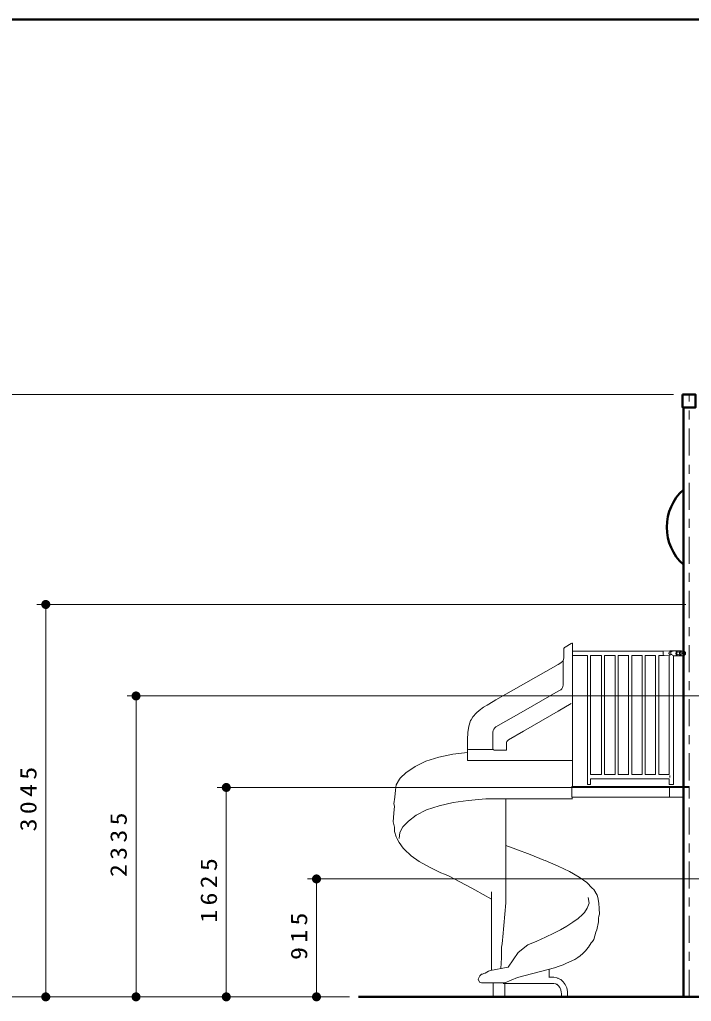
# Model space of a CAD drawing. Units: millimetres on the paper. Extents: x -385 to 0, y -594 to 267.
# Drawn here: x -311.8 to -237.4, y -138.8 to -30 of the extents above; entities that cross this region are included whole.
import ezdxf

# ---------------------------------------------------------------- set-up
doc = ezdxf.new("R2010")
doc.units = ezdxf.units.MM
doc.linetypes.add('USER2', pattern=[6, 3, -1, 1, -1])
doc.linetypes.add('USER3', pattern=[8, 3, -1, 1, -1, 1, -1])
doc.layers.add('0_2', color=7, linetype='Continuous', lineweight=13)
doc.layers.add('LY_19', color=7, linetype='Continuous', lineweight=13)
doc.styles.add('ＭＳ ゴシック', font='')
doc.styles.get('ＭＳ ゴシック').set_extended_font_data('MS Gothic')

# ---------------------------------------------------------------- blocks, each defined once
blk = doc.blocks.new('filled_dot')
at = {"color": 0, "linetype": 'Continuous', "lineweight": -2, "const_width": 1.25}
blk.add_lwpolyline([(-0.625, 0, 1), (0.625, 0, 1)], format="xyb", close=True, dxfattribs=at)

msp = doc.modelspace()

# ---------------------------------------------------------------- linework, layer by layer
at = {"layer": '0_2'}
for p, q in [((-239.343, -71.561), (-319.91, -71.561)), ((-237.981, -94.839), (-309.91, -94.839)), ((-308.91, -138.339), (-308.91, -94.839)), ((-240.447, -100.016), (-250.524, -100.016)), ((-240.478, -100.058), (-240.489, -100.135)), ((-239.753, -99.98), (-240.458, -100.016)), ((-240.447, -100.016), (-240.458, -100.021)), ((-239.753, -99.98), (-240.447, -100.016)), ((-239.784, -100.141), (-239.763, -100.037)), ((-239.649, -100.078), (-239.784, -100.141)), ((-239.763, -100.037), (-239.753, -99.98)), ((-239.607, -99.964), (-239.753, -99.98)), ((-239.649, -100.078), (-239.628, -99.996)), ((-239.379, -100.021), (-239.649, -100.078)), ((-239.628, -99.996), (-239.607, -99.964)), ((-239.607, -99.964), (-239.058, -99.964)), ((-239.379, -100.021), (-239.058, -99.985)), ((-239.079, -100.255), (-239.037, -100.12)), ((-238.488, -99.964), (-239.058, -99.964)), ((-239.058, -99.985), (-239.058, -99.964)), ((-239.058, -100.187), (-239.058, -99.985)), ((-239.048, -99.959), (-239.048, -99.964)), ((-238.944, -100.021), (-239.037, -100.12)), ((-238.903, -100.115), (-238.965, -100.177)), ((-238.809, -99.985), (-238.944, -100.021)), ((-238.903, -100.115), (-238.83, -100.094)), ((-238.83, -100.094), (-238.747, -100.115)), ((-238.799, -99.985), (-238.809, -99.985)), ((-238.674, -100.021), (-238.809, -99.985)), ((-238.747, -100.115), (-238.685, -100.177)), ((-238.571, -100.12), (-238.674, -100.021)), ((-238.571, -100.12), (-238.54, -100.255)), ((-238.457, -99.964), (-238.488, -99.964)), ((-238.488, -99.964), (-238.488, -100.55)), ((-238.322, -100.001), (-238.488, -100.001)), ((-238.457, -100.001), (-238.457, -99.964)), ((-238.322, -100.001), (-238.322, -100.167)), ((-238.312, -100.001), (-238.322, -100.001)), ((-238.301, -100.001), (-238.312, -100.001)), ((-238.301, -99.996), (-238.301, -100.156)), ((-238.28, -100.037), (-238.301, -100.001)), ((-238.301, -100.001), (-238.239, -100.001)), ((-238.28, -100.037), (-238.229, -100.146)), ((-238.27, -99.996), (-238.27, -100.001)), ((-238.218, -100.001), (-238.239, -100.001)), ((-238.218, -100.037), (-238.239, -100.001)), ((-238.208, -100.001), (-238.218, -100.001)), ((-238.166, -100.146), (-238.218, -100.037)), ((-238.208, -100.063), (-238.208, -100.001)), ((-238.135, -100.037), (-238.208, -100.001)), ((-238.032, -100.146), (-238.135, -100.037)), ((-250.524, -100.498), (-248.886, -100.498)), ((-248.886, -100.498), (-248.886, -114.795)), ((-248.544, -100.498), (-247.331, -100.498)), ((-248.534, -113.686), (-248.534, -100.498)), ((-247.331, -100.498), (-247.331, -113.68)), ((-246.989, -100.498), (-245.828, -100.498)), ((-246.979, -113.68), (-246.979, -100.498)), ((-245.828, -100.498), (-245.828, -113.68)), ((-245.486, -100.498), (-244.325, -100.498)), ((-245.475, -113.68), (-245.475, -100.498)), ((-244.325, -113.712), (-244.325, -100.462)), ((-243.983, -100.498), (-242.832, -100.498)), ((-243.972, -113.68), (-243.972, -100.498)), ((-242.832, -100.498), (-242.832, -113.68)), ((-242.479, -100.498), (-241.328, -100.498)), ((-242.469, -113.68), (-242.469, -100.498)), ((-241.328, -100.498), (-241.328, -113.68)), ((-240.976, -100.498), (-240.364, -100.498)), ((-240.966, -113.68), (-240.966, -100.498)), ((-240.489, -100.135), (-240.489, -100.255)), ((-240.489, -100.255), (-240.489, -100.374)), ((-240.489, -100.374), (-240.468, -100.462)), ((-240.406, -100.498), (-239.825, -100.535)), ((-240.375, -100.498), (-239.825, -100.535)), ((-239.846, -100.224), (-239.856, -100.255)), ((-239.856, -100.255), (-239.846, -100.291)), ((-239.825, -100.192), (-239.846, -100.224)), ((-239.846, -100.291), (-239.825, -100.322)), ((-239.825, -100.192), (-239.784, -100.141)), ((-239.784, -100.374), (-239.825, -100.322)), ((-239.825, -100.535), (-239.825, -113.68)), ((-239.763, -100.478), (-239.784, -100.374)), ((-239.784, -100.374), (-239.649, -100.436)), ((-239.628, -100.369), (-239.68, -100.369)), ((-239.639, -100.135), (-239.639, -100.255)), ((-239.639, -100.255), (-239.639, -100.369)), ((-239.504, -100.369), (-239.628, -100.369)), ((-239.504, -100.467), (-239.379, -100.493)), ((-239.058, -100.529), (-239.379, -100.493)), ((-239.058, -100.55), (-239.359, -100.55)), ((-239.348, -100.55), (-239.348, -114.795)), ((-239.037, -100.395), (-239.079, -100.255)), ((-239.058, -100.529), (-239.058, -100.327)), ((-239.058, -100.529), (-239.058, -100.55)), ((-238.488, -100.55), (-239.058, -100.55)), ((-239.048, -100.55), (-239.048, -100.555)), ((-239.037, -100.395), (-238.944, -100.493)), ((-238.965, -100.177), (-238.985, -100.255)), ((-238.965, -100.338), (-238.985, -100.255)), ((-238.903, -100.4), (-238.965, -100.338)), ((-238.944, -100.493), (-238.809, -100.529)), ((-238.83, -100.421), (-238.903, -100.4)), ((-238.83, -100.421), (-238.747, -100.4)), ((-238.674, -100.493), (-238.809, -100.529)), ((-238.809, -100.529), (-238.799, -100.529)), ((-238.747, -100.4), (-238.685, -100.338)), ((-238.685, -100.177), (-238.664, -100.255)), ((-238.664, -100.255), (-238.685, -100.338)), ((-238.571, -100.395), (-238.674, -100.493)), ((-238.54, -100.255), (-238.571, -100.395)), ((-238.322, -100.514), (-238.488, -100.514)), ((-238.457, -100.55), (-238.488, -100.55)), ((-238.457, -100.55), (-238.457, -100.514)), ((-238.322, -100.167), (-238.332, -100.177)), ((-238.332, -100.187), (-238.322, -100.177)), ((-238.332, -100.208), (-238.332, -100.187)), ((-238.332, -100.208), (-238.332, -100.244)), ((-238.332, -100.281), (-238.332, -100.244)), ((-238.332, -100.281), (-238.332, -100.307)), ((-238.322, -100.312), (-238.332, -100.307)), ((-238.332, -100.307), (-238.332, -100.312)), ((-238.332, -100.312), (-238.322, -100.327)), ((-238.312, -100.156), (-238.322, -100.167)), ((-238.322, -100.177), (-238.312, -100.187)), ((-238.312, -100.307), (-238.322, -100.312)), ((-238.322, -100.327), (-238.322, -100.514)), ((-238.312, -100.514), (-238.322, -100.514)), ((-238.301, -100.156), (-238.312, -100.156)), ((-238.312, -100.187), (-238.312, -100.208)), ((-238.312, -100.208), (-238.312, -100.244)), ((-238.312, -100.244), (-238.312, -100.281)), ((-238.312, -100.281), (-238.312, -100.307)), ((-238.312, -100.332), (-238.301, -100.338)), ((-238.301, -100.514), (-238.312, -100.514)), ((-238.28, -100.156), (-238.301, -100.156)), ((-238.291, -100.167), (-238.301, -100.156)), ((-238.291, -100.322), (-238.301, -100.338)), ((-238.301, -100.338), (-238.301, -100.519)), ((-238.301, -100.338), (-238.28, -100.338)), ((-238.301, -100.514), (-238.28, -100.478)), ((-238.239, -100.514), (-238.301, -100.514)), ((-238.28, -100.198), (-238.291, -100.167)), ((-238.291, -100.322), (-238.28, -100.291)), ((-238.27, -100.167), (-238.28, -100.156)), ((-238.28, -100.244), (-238.28, -100.198)), ((-238.28, -100.291), (-238.28, -100.244)), ((-238.28, -100.338), (-238.27, -100.322)), ((-238.229, -100.364), (-238.28, -100.478)), ((-238.27, -100.167), (-238.26, -100.198)), ((-238.26, -100.291), (-238.27, -100.322)), ((-238.27, -100.514), (-238.27, -100.519)), ((-238.26, -100.198), (-238.26, -100.244)), ((-238.26, -100.244), (-238.26, -100.291)), ((-238.218, -100.472), (-238.239, -100.514)), ((-238.218, -100.514), (-238.239, -100.514)), ((-238.229, -100.146), (-238.166, -100.146)), ((-238.208, -100.208), (-238.229, -100.146)), ((-238.229, -100.364), (-238.208, -100.301)), ((-238.166, -100.364), (-238.229, -100.364)), ((-238.218, -100.472), (-238.166, -100.364)), ((-238.208, -100.514), (-238.218, -100.514)), ((-238.208, -100.301), (-238.208, -100.208)), ((-238.198, -100.244), (-238.208, -100.208)), ((-238.208, -100.301), (-238.198, -100.265)), ((-238.208, -100.514), (-238.208, -100.452)), ((-238.135, -100.472), (-238.208, -100.514)), ((-238.187, -100.229), (-238.198, -100.244)), ((-238.198, -100.265), (-238.198, -100.244)), ((-238.198, -100.265), (-238.187, -100.281)), ((-238.146, -100.187), (-238.187, -100.213)), ((-238.187, -100.213), (-238.187, -100.229)), ((-238.187, -100.281), (-238.187, -100.296)), ((-238.187, -100.296), (-238.146, -100.327)), ((-238.166, -100.146), (-238.146, -100.187)), ((-238.146, -100.327), (-238.166, -100.364)), ((-238.146, -100.327), (-238.146, -100.187)), ((-238.032, -100.364), (-238.135, -100.472)), ((-238.011, -100.187), (-238.032, -100.146)), ((-238.032, -100.364), (-238.011, -100.327)), ((-238.011, -100.327), (-238.011, -100.187)), ((-208.981, -104.982), (-299.91, -104.982)), ((-298.91, -138.339), (-298.91, -104.982)), ((-247.331, -113.68), (-248.534, -113.68)), ((-248.534, -114.157), (-239.825, -114.157)), ((-248.534, -114.157), (-248.534, -114.795)), ((-245.828, -113.68), (-246.979, -113.68)), ((-244.325, -113.68), (-245.475, -113.68)), ((-242.832, -113.68), (-243.972, -113.68)), ((-241.328, -113.68), (-242.469, -113.68)), ((-239.825, -113.68), (-240.966, -113.68)), ((-239.825, -114.157), (-239.825, -114.795)), ((-239.753, -113.919), (-239.742, -113.8)), ((-239.742, -114.038), (-239.753, -113.919)), ((-237.981, -115.125), (-289.91, -115.125)), ((-288.91, -138.339), (-288.91, -115.125)), ((-239.794, -115.023), (-250.618, -115.023)), ((-250.618, -115.023), (-250.618, -116.2)), ((-239.794, -115.111), (-250.618, -115.111)), ((-248.876, -114.795), (-248.886, -114.795)), ((-248.824, -114.795), (-248.876, -114.795)), ((-248.741, -114.795), (-248.824, -114.795)), ((-248.648, -114.795), (-248.741, -114.795)), ((-248.565, -114.795), (-248.648, -114.795)), ((-248.534, -114.795), (-248.565, -114.795)), ((-239.815, -114.795), (-239.825, -114.795)), ((-239.742, -114.795), (-239.815, -114.795)), ((-238.249, -115.023), (-239.794, -115.023)), ((-239.794, -115.023), (-239.794, -116.2)), ((-238.249, -115.111), (-239.794, -115.111)), ((-239.628, -114.795), (-239.742, -114.795)), ((-239.504, -114.795), (-239.628, -114.795)), ((-239.4, -114.795), (-239.504, -114.795)), ((-239.348, -114.795), (-239.4, -114.795)), ((-238.198, -115.023), (-238.249, -115.023)), ((-238.249, -115.023), (-238.249, -116.2)), ((-238.198, -115.111), (-238.249, -115.111)), ((-238.063, -115.023), (-238.198, -115.023)), ((-238.063, -115.111), (-238.198, -115.111)), ((-237.855, -115.023), (-238.063, -115.023)), ((-237.855, -115.111), (-238.063, -115.111)), ((-237.617, -115.023), (-237.855, -115.023)), ((-237.617, -115.111), (-237.855, -115.111)), ((-237.617, -116.2), (-237.617, -115.023)), ((-239.794, -116.2), (-250.618, -116.2)), ((-250.566, -116.293), (-250.566, -116.2)), ((-250.566, -116.293), (-250.566, -116.324)), ((-250.566, -116.324), (-250.566, -116.36)), ((-238.249, -116.2), (-239.794, -116.2)), ((-208.981, -125.268), (-279.91, -125.268)), ((-278.91, -138.339), (-278.91, -125.268)), ((-259.534, -126.686), (-259.534, -135.416)), ((-256.465, -133.363), (-256.486, -133.352)), ((-256.486, -133.384), (-256.486, -133.352)), ((-249.705, -133.788), (-249.716, -133.793)), ((-249.705, -133.783), (-249.705, -133.788)), ((-253.116, -136.178), (-253.116, -135.26)), ((-259.316, -136.789), (-259.316, -138.329)), ((-258.051, -138.329), (-258.051, -136.867)), ((-253.116, -136.172), (-252.619, -136.172)), ((-252.266, -136.229), (-252.619, -136.172)), ((-252.173, -136.271), (-252.266, -136.229)), ((-252.121, -136.297), (-252.173, -136.271)), ((-275.266, -138.339), (-319.91, -138.339))]:
    msp.add_line(p, q, dxfattribs=at)
at = {"layer": '0_2', "linetype": 'USER2'}
msp.add_line((-237.617, -138.339), (-237.617, -71.625), dxfattribs=at)
at = {"layer": '0_2', "color": 140, "lineweight": 50}
msp.add_line((-238.253, -138.339), (-238.253, -72.989), dxfattribs=at)
at = {"layer": '0_2', "linetype": 'USER3'}
for p, q in [((-237.617, -94.839), (-237.617, -95.982)), ((-237.617, -115.125), (-237.617, -116.268))]:
    msp.add_line(p, q, dxfattribs=at)
at = {"layer": '0_2', "lineweight": 50}
msp.add_line((-274.266, -138.339), (-103.392, -138.339), dxfattribs=at)
at = {"layer": '0_2', "color": 140, "lineweight": 50}
msp.add_lwpolyline([(-238.343, -71.561), (-238.343, -72.989), (-236.891, -72.989), (-236.891, -71.561)], close=True, dxfattribs=at)
at = {"layer": '0_2'}
for points in [[(-250.524, -112.037), (-250.524, -111.078), (-250.524, -111.006), (-250.524, -100.685), (-250.524, -99.98), (-250.524, -99.933), (-250.524, -99.871), (-250.524, -99.809), (-250.524, -99.705), (-250.524, -99.596), (-250.524, -99.472), (-250.524, -99.28), (-250.524, -99.187), (-250.555, -99.125), (-250.618, -99.135), (-250.69, -99.171), (-251.354, -99.57), (-251.416, -99.607), (-251.488, -99.705), (-251.509, -99.824), (-251.509, -99.918), (-251.509, -100.115), (-251.509, -100.239), (-251.509, -100.348), (-251.509, -100.457), (-251.509, -100.758), (-251.571, -101.079), (-251.571, -101.203), (-251.571, -101.437), (-251.571, -101.602), (-251.571, -102.074), (-251.571, -102.779), (-251.571, -103.609), (-251.582, -103.8), (-251.613, -103.93), (-251.654, -104.06), (-251.737, -104.174), (-251.841, -104.288), (-252.131, -104.459), (-255.957, -106.651), (-259.036, -108.409), (-259.16, -108.523), (-259.274, -108.652), (-259.337, -108.818), (-259.378, -109.01), (-259.378, -110.793), (-259.378, -110.866), (-259.347, -110.902)], [(-251.571, -101.079), (-251.841, -101.307), (-252.131, -101.478), (-255.957, -103.671), (-259.036, -105.428), (-259.337, -105.604), (-260.01, -105.993), (-260.404, -106.221), (-260.871, -106.605), (-261.161, -106.864), (-261.576, -107.304), (-261.773, -107.61), (-261.845, -107.709), (-262.001, -108.227), (-262.032, -108.341), (-262.136, -109.031), (-262.177, -109.798), (-262.177, -110.301), (-262.177, -110.793), (-262.177, -110.866)], [(-250.701, -105.832), (-252.131, -106.667), (-255.957, -108.901), (-257.636, -109.86), (-257.73, -109.938), (-257.802, -110.021), (-257.844, -110.124), (-257.854, -110.244), (-257.854, -110.871), (-257.854, -110.943), (-257.885, -110.98), (-259.223, -110.985), (-259.285, -110.964), (-259.347, -110.902), (-260.798, -110.907), (-261.472, -110.912), (-261.887, -110.918), (-262.063, -110.912), (-262.177, -110.866), (-262.177, -110.938), (-262.177, -111.327), (-262.188, -112.146), (-255.946, -112.146), (-252.193, -112.146), (-250.783, -112.146), (-250.721, -112.146), (-250.649, -112.146), (-250.618, -112.146), (-250.555, -112.12), (-250.524, -112.037), (-250.524, -112.996), (-250.524, -114.785), (-250.524, -114.935), (-250.535, -115.023)], [(-259.534, -127.511), (-261.369, -126.469), (-261.692, -126.276), (-263.017, -125.603), (-264.199, -124.96), (-264.717, -124.732), (-265.122, -124.592), (-266.397, -123.96), (-267.516, -123.327), (-268.429, -122.69), (-268.47, -122.659), (-269.165, -122.021), (-269.31, -121.865), (-269.766, -121.233), (-269.965, -120.825), (-270.098, -120.585), (-270.264, -119.994), (-270.264, -119.771), (-270.253, -119.543), (-270.336, -119.232), (-270.399, -118.921), (-270.326, -117.962), (-270.266, -117.18), (-270.326, -116.931), (-270.243, -116.189), (-270.17, -115.443), (-270.077, -114.816), (-269.694, -114.188), (-269.631, -114.1), (-268.978, -113.478), (-268.895, -113.411), (-267.962, -112.789), (-266.78, -112.224), (-265.37, -111.783), (-263.805, -111.451), (-262.177, -111.239)], [(-269.766, -120.766), (-269.683, -120.129), (-269.341, -119.491), (-268.719, -118.849), (-267.869, -118.206), (-266.708, -117.615), (-265.319, -117.148), (-263.763, -116.796), (-262.115, -116.552), (-260.16, -116.381), (-255.376, -116.381), (-252.059, -116.381), (-250.555, -116.381)], [(-257.937, -116.386), (-257.937, -127.904), (-258.248, -131.688), (-258.289, -132.067), (-258.341, -132.45), (-258.393, -132.829), (-258.424, -134.016), (-258.486, -135.203)], [(-249.705, -133.788), (-249.394, -133.524), (-249.073, -133.192), (-249, -133.093), (-248.783, -132.844), (-248.47, -132.341), (-248.368, -132.248), (-248.326, -132.207), (-248.171, -131.968), (-247.943, -131.16), (-247.85, -130.906), (-247.663, -130.035), (-247.642, -129.631), (-247.632, -129.406), (-247.549, -129.154), (-247.59, -128.547), (-247.621, -127.941), (-247.735, -127.313), (-247.818, -127.065), (-248.181, -126.448), (-248.368, -126.277), (-248.969, -125.67), (-249.809, -125.064), (-250.877, -124.452), (-252.142, -123.835), (-253.583, -123.224), (-253.728, -123.177), (-255.241, -122.57), (-256.838, -121.969), (-257.937, -121.565)], [(-249.705, -133.788), (-249.933, -133.974), (-250.272, -134.183), (-251.198, -134.612), (-251.571, -134.778), (-252.028, -134.939), (-252.546, -135.105), (-256.617, -136.193), (-258.022, -136.795), (-260.612, -136.779), (-260.85, -136.696), (-260.988, -136.38), (-260.809, -136.012), (-260.622, -135.841), (-260.612, -135.835), (-260.543, -135.822), (-260.518, -135.81), (-260.446, -135.784), (-260.363, -135.747), (-260.218, -135.711), (-260.031, -135.618), (-259.834, -135.504), (-259.616, -135.431), (-257.663, -135.048), (-256.548, -133.43), (-255.501, -132.58), (-254.495, -132.15), (-253.52, -131.714), (-252.608, -131.284), (-251.882, -130.917), (-251.167, -130.507), (-250.493, -130.071), (-249.902, -129.636), (-249.415, -129.2), (-249.21, -128.976), (-248.917, -128.521), (-248.706, -127.968), (-248.814, -127.324)], [(-258.217, -136.867), (-252.619, -136.867), (-252.401, -136.898), (-252.276, -136.96)], [(-251.768, -138.329), (-251.768, -137.971), (-251.779, -137.831), (-251.831, -137.562), (-251.934, -137.318), (-252.09, -137.111), (-252.276, -136.95)], [(-251.084, -138.329), (-251.084, -137.971), (-251.095, -137.759), (-251.177, -137.349), (-251.343, -136.976), (-251.571, -136.66), (-251.851, -136.421), (-251.934, -136.38), (-252.266, -136.229)]]:
    msp.add_lwpolyline(points, dxfattribs=at)
at = {"layer": '0_2', "color": 140, "lineweight": 50}
msp.add_arc((-234.517, -86.268), 5.58, 132.04188, 227.95812, dxfattribs=at)
at = {"layer": 'LY_19', "lineweight": 50}
msp.add_line((0, -30), (-385, -30), dxfattribs=at)

# ---------------------------------------------------------------- block references
at = {"layer": '0_2', "xscale": 0.4, "yscale": 0.4}
for p, rotation in [((-308.91, -94.839), 270), ((-298.91, -104.982), 270), ((-288.91, -115.125), 270), ((-278.91, -125.268), 270), ((-308.91, -138.339), 90), ((-298.91, -138.339), 90), ((-288.91, -138.339), 90), ((-278.91, -138.339), 90)]:
    msp.add_blockref('filled_dot', p, dxfattribs=dict(at, rotation=rotation))

# ---------------------------------------------------------------- texts
at = {"layer": '0_2', "char_height": 1.833, "attachment_point": 8, "rotation": 90, "style": 'ＭＳ ゴシック'}
for s, insert in [('\\T1.33;\\W1.15;3045', (-309.91, -116.18)), ('\\T1.33;\\W1.15;2335', (-299.91, -121.244)), ('\\T1.33;\\W1.15;1625', (-289.91, -126.304)), ('\\T1.33;\\W1.15;915', (-279.91, -131.387))]:
    msp.add_mtext(s, dxfattribs=dict(at, insert=insert))

doc.saveas('drawing.dxf')
